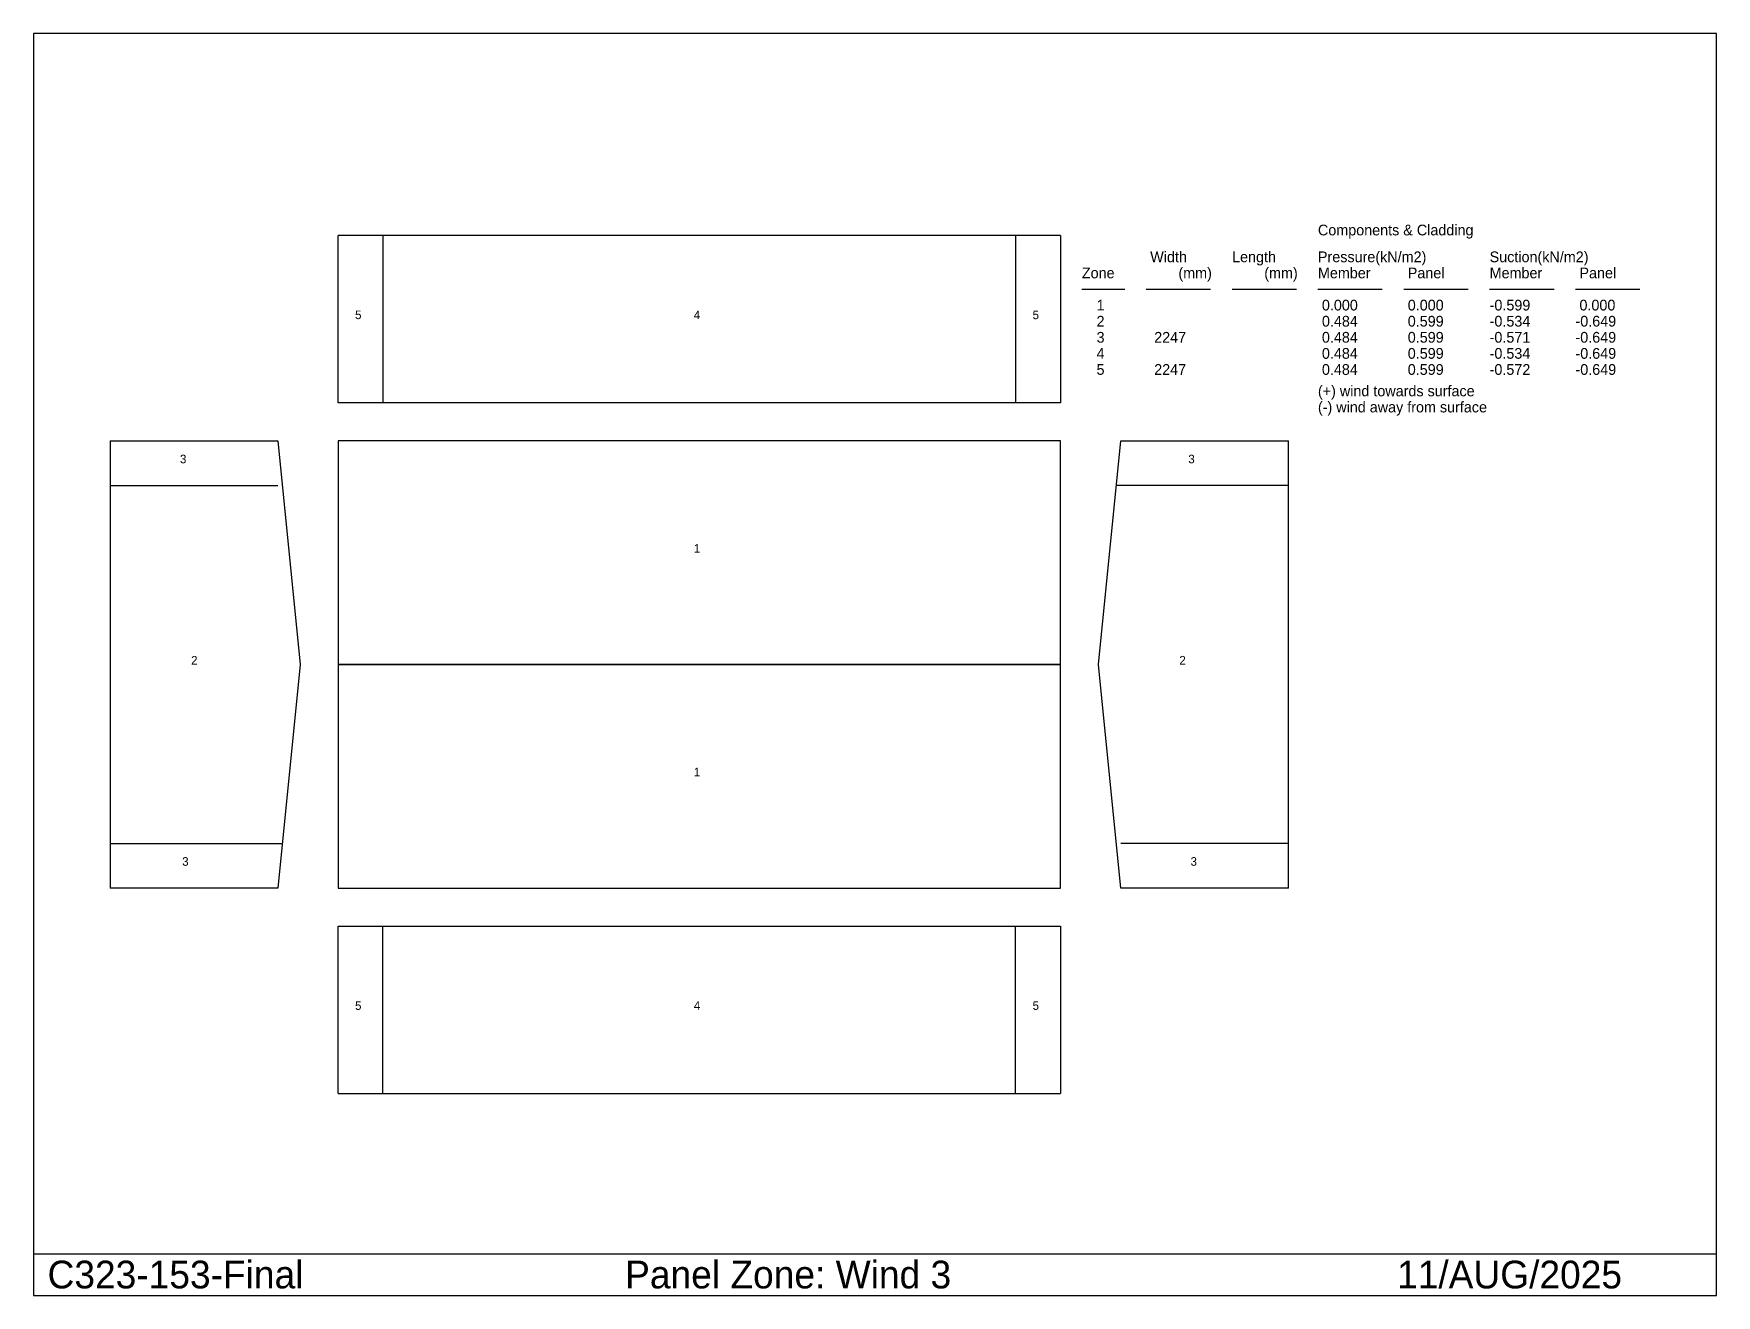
# Model space of a CAD drawing. Extents: x -1275 to 5770, y -1705 to 3578.
import ezdxf

# ---------------------------------------------------------------- set-up
doc = ezdxf.new("R2010")
doc.units = 0
doc.linetypes.add('CONTIN', pattern=[0])
doc.linetypes.add('DASHED', pattern=[84.52, 56.35, -28.17])
doc.layers.get('0').update_dxf_attribs({"linetype": 'CONTIN'})
for name, color, linetype in [('1', 7, 'CONTIN'), ('2', 7, 'CONTIN'), ('21', 7, 'CONTIN'), ('8', 5, 'DASHED')]:
    doc.layers.add(name, color=color, linetype=linetype)

msp = doc.modelspace()

# ---------------------------------------------------------------- linework, layer by layer
for p, q in [((5769.868, 3578.006), (-1274.551, 3578.006)), ((-1274.551, 3578.006), (-1274.551, -1705.307)), ((5769.868, -1705.307), (5769.868, 3578.006)), ((-1274.551, -1530.958), (5769.868, -1530.958)), ((-1274.551, -1705.307), (5769.868, -1705.307))]:
    msp.add_line(p, q)
at = {"layer": '1'}
for p, q in [((-0.046, 2031.758), (0, 2733.424)), ((3023.75, 2733.225), (0, 2733.424)), ((187.25, 2733.412), (187.203, 2031.745)), ((3023.75, 2733.225), (3023.704, 2031.558)), ((3023.704, 2031.558), (-0.046, 2031.758)), ((-954.35, 1872.5), (-252.683, 1872.5)), ((-954.35, 1872.5), (-954.35, 0)), ((-252.683, 1872.5), (-159.058, 936.25)), ((3023.75, 1872.5), (0, 1872.5)), ((0, 1872.5), (0, 0)), ((3023.75, 1872.5), (0, 1872.5)), ((0, 1872.5), (0, 936.25)), ((3023.75, 0), (3023.75, 1872.5)), ((3023.75, 936.25), (3023.75, 1872.5)), ((3182.808, 936.25), (3276.433, 1872.5)), ((3276.433, 1872.5), (3978.1, 1872.5)), ((3978.1, 0), (3978.1, 1872.5)), ((3978.1, 1685.25), (3257.708, 1685.25)), ((-159.058, 936.25), (-252.683, 0)), ((0, 936.25), (3023.75, 936.25)), ((3023.75, 936.25), (0, 936.25)), ((0, 936.25), (0, 0)), ((3023.75, 0), (3023.75, 936.25)), ((3276.433, 0), (3182.808, 936.25)), ((-954.35, 187.25), (-233.958, 187.25)), ((-252.683, 0), (-954.35, 0)), ((0, 0), (3023.75, 0)), ((0, 0), (3023.75, 0)), ((3978.1, 0), (3276.433, 0)), ((0, -860.725), (0, -159.058)), ((0, -159.058), (3023.75, -159.058)), ((2836.5, -860.725), (2836.5, -159.058)), ((3023.75, -159.058), (3023.75, -860.725)), ((0, -860.725), (3023.75, -860.725))]:
    msp.add_line(p, q, dxfattribs=at)
at = {"layer": '2'}
for p, q in [((2836.5, 2733.237), (2836.454, 2031.571)), ((-954.35, 1685.25), (-252.683, 1685.25)), ((3978.1, 187.25), (3276.433, 187.25)), ((187.25, -860.725), (187.25, -159.058))]:
    msp.add_line(p, q, dxfattribs=at)
at = {"layer": '21'}
for p, q in [((3113.599, 2508.603), (3293.296, 2508.603)), ((3383.145, 2508.603), (3652.691, 2508.603)), ((3742.54, 2508.603), (4012.086, 2508.603)), ((4101.935, 2508.603), (4371.481, 2508.603)), ((4461.33, 2508.603), (4730.876, 2508.603)), ((4820.725, 2508.603), (5090.271, 2508.603)), ((5180.12, 2508.603), (5449.667, 2508.603))]:
    msp.add_line(p, q, dxfattribs=at)
at = {"layer": '8'}
msp.add_line((0, 936.25), (3023.75, 936.25), dxfattribs=at)

# ---------------------------------------------------------------- texts
for s, p in [('C323-153-Final', (-1216.435, -1676.249)), ('Panel Zone: Wind 3', (1201.562, -1676.249)), ('11/AUG/2025', (4433.189, -1676.249))]:
    msp.add_text(s, height=116.233).set_placement(p)
at = {"layer": '1'}
for s, p in [(' 5', (57.662, 2382.587)), (' 4', (1475.912, 2382.494)), (' 5', (2894.162, 2382.4)), (' 3', (-675.396, 1778.875)), (' 3', (3546.025, 1778.875)), (' 1', (1475.936, 1404.375)), (' 2', (-628.583, 936.25)), (' 2', (3508.575, 936.25)), (' 1', (1475.936, 468.125)), (' 3', (-666.033, 93.625)), (' 3', (3555.388, 93.625)), (' 5', (57.686, -509.892)), (' 4', (1475.935, -509.892)), (' 5', (2894.185, -509.892))]:
    msp.add_text(s, height=35.939, dxfattribs=at).set_placement(p)
at = {"layer": '21'}
for s, p in [('Components & Cladding', (4101.935, 2733.225)), (' Width', (3383.145, 2620.914)), ('Length', (3742.54, 2620.914)), ('Pressure(kN/m2)', (4101.935, 2620.914)), ('Suction(kN/m2)', (4820.725, 2620.914)), ('Zone', (3113.599, 2553.527)), ('(mm)', (3517.918, 2553.527)), ('(mm)', (3877.313, 2553.527)), ('Member', (4101.935, 2553.527)), (' Panel', (4461.33, 2553.527)), ('Member', (4820.725, 2553.527)), (' Panel', (5180.12, 2553.527)), (' 2', (3158.523, 2351.368)), (' 1', (3158.523, 2418.754)), (' 0.000', (4101.935, 2418.754)), (' 0.484', (4101.935, 2351.368)), (' 0.000', (4461.33, 2418.754)), (' 0.599', (4461.33, 2351.368)), ('-0.599', (4820.725, 2418.754)), ('-0.534', (4820.725, 2351.368)), ('-0.649', (5180.12, 2351.368)), (' 0.000', (5180.12, 2418.754)), (' 3', (3158.523, 2283.981)), ('  2247', (3383.145, 2283.981)), (' 0.484', (4101.935, 2283.981)), (' 0.599', (4461.33, 2283.981)), ('-0.571', (4820.725, 2283.981)), ('-0.649', (5180.12, 2283.981)), (' 4', (3158.523, 2216.594)), (' 0.484', (4101.935, 2216.594)), (' 0.599', (4461.33, 2216.594)), ('-0.534', (4820.725, 2216.594)), ('-0.649', (5180.12, 2216.594)), (' 5', (3158.523, 2149.208)), ('  2247', (3383.145, 2149.208)), (' 0.484', (4101.935, 2149.208)), (' 0.599', (4461.33, 2149.208)), ('-0.572', (4820.725, 2149.208)), ('-0.649', (5180.12, 2149.208)), ('(+) wind towards surface', (4101.935, 2059.359)), ('(-) wind away from surface', (4101.935, 1991.973))]:
    msp.add_text(s, height=44.924, dxfattribs=at).set_placement(p)

doc.saveas('drawing.dxf')
